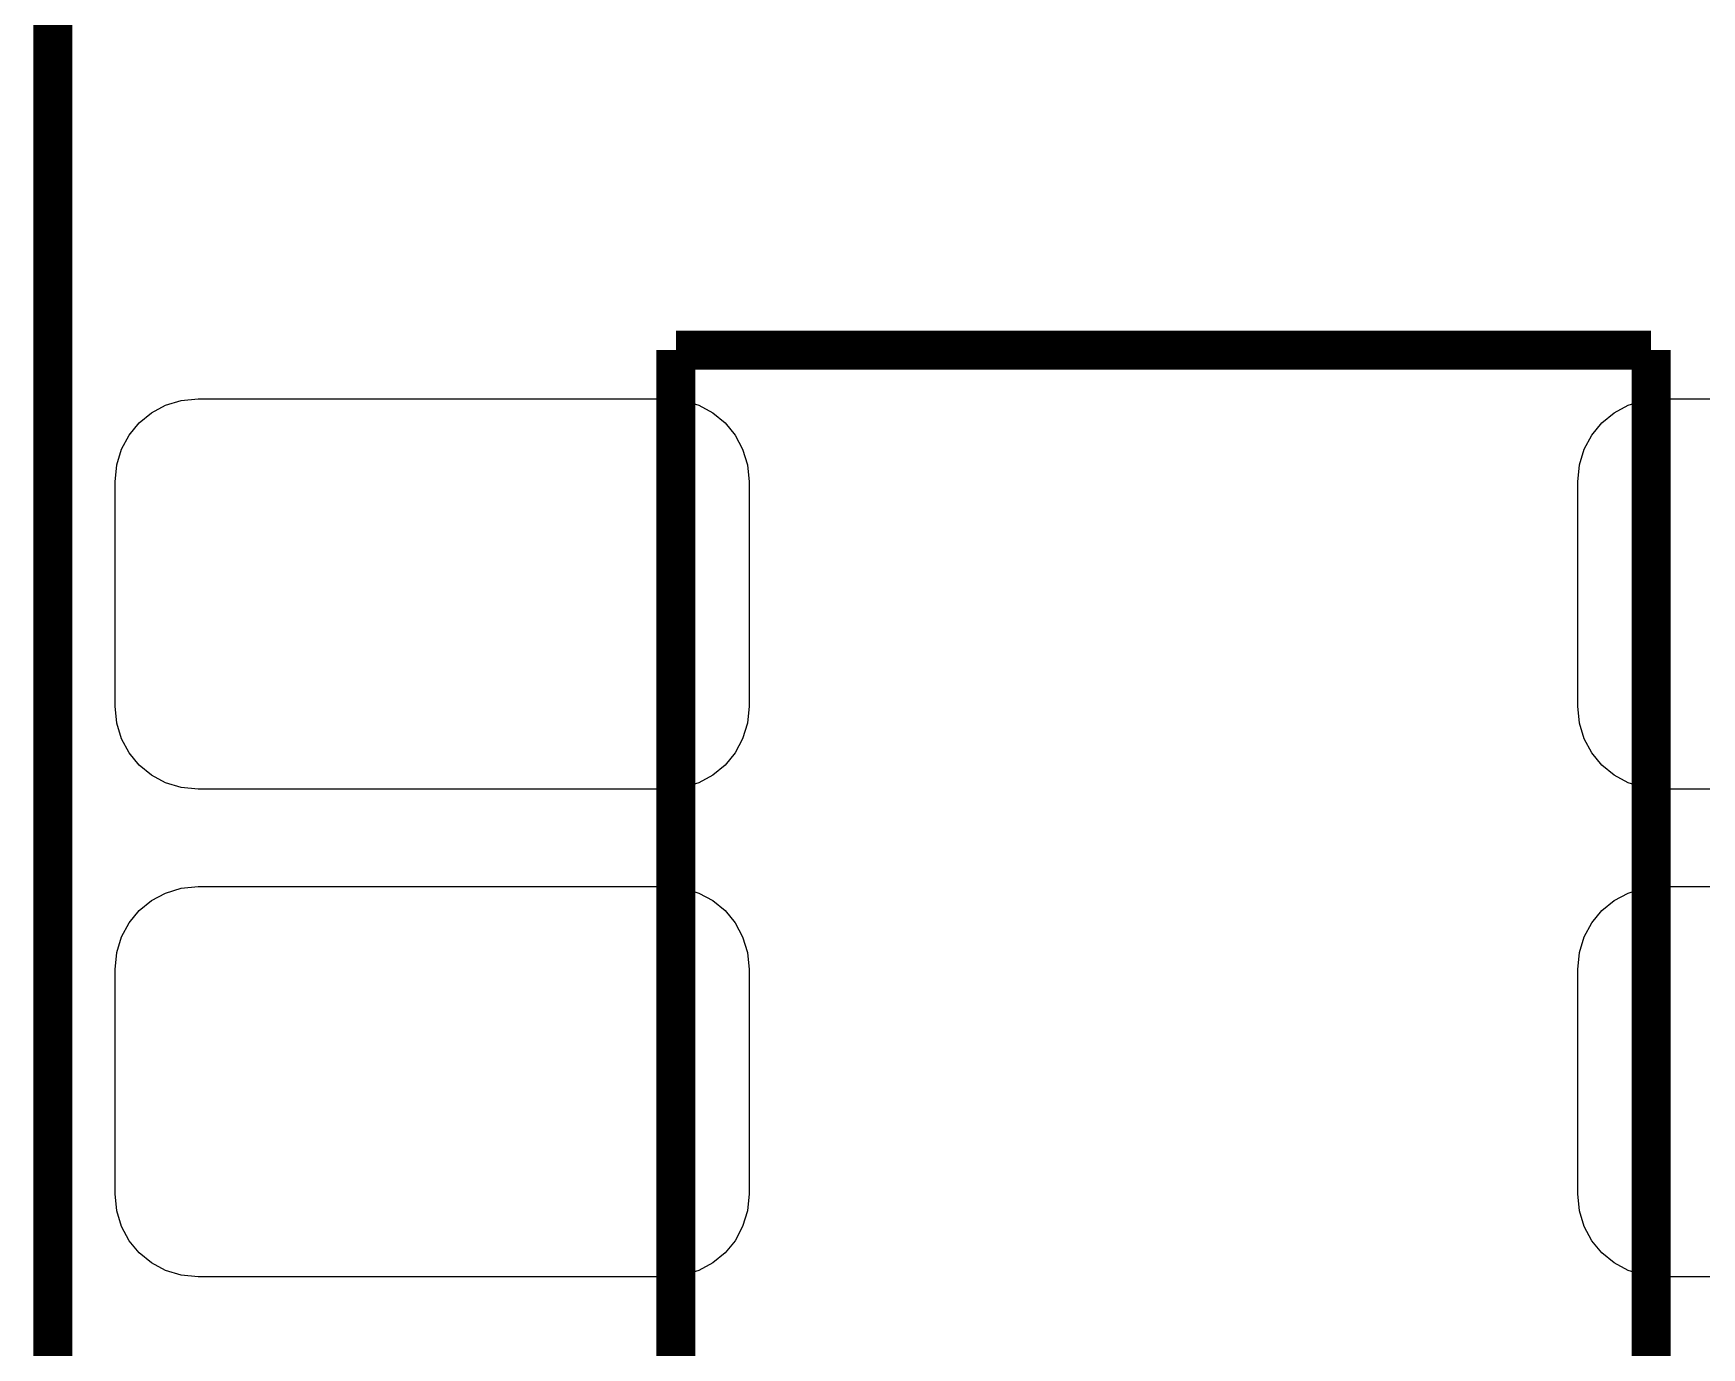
# Model space of a CAD drawing. Header units: inches. Extents: x 15 to 148, y 10 to 111.
# Drawn here: x 135.718 to 136.488, y 100.231 to 100.837 of the extents above; entities that cross this region are included whole.
import ezdxf

# ---------------------------------------------------------------- set-up
doc = ezdxf.new("R2010")
doc.units = ezdxf.units.IN
doc.header["$MEASUREMENT"] = 0
doc.layers.add('BLK_12AWG', color=7, linetype='Continuous')

# ---------------------------------------------------------------- blocks, each defined once
blk = doc.blocks.new('CEGHSD')
at = {"const_width": 0.008}
for points in [[(133.5812, 100.20293), (133.5812, 101.65962)], [(133.5812, 100.20293), (133.5812, 101.65962)], [(133.5812, 100.20293), (133.5812, 101.65962)], [(133.90897, 100.90872), (133.70897, 100.90872)], [(133.70897, 100.60872), (133.70897, 100.90872)], [(133.90897, 100.90872), (133.70897, 100.90872)], [(133.70897, 100.60872), (133.70897, 100.90872)], [(133.90897, 100.90872), (133.70897, 100.90872)], [(133.70897, 100.60872), (133.70897, 100.90872)], [(133.90897, 100.60872), (133.90897, 100.90872)], [(133.90897, 100.60872), (133.90897, 100.90872)], [(133.90897, 100.60872), (133.90897, 100.90872)]]:
    blk.add_lwpolyline(points, dxfattribs=at)
for points in [[(133.59397, 100.83572), (133.59397, 100.88172), (133.59431, 100.88519), (133.59528, 100.88841), (133.59683, 100.8913), (133.59888, 100.8938), (133.60139, 100.89586), (133.60428, 100.89741), (133.60749, 100.89838), (133.61097, 100.89872), (133.70697, 100.89872), (133.71044, 100.89838), (133.71366, 100.89741), (133.71655, 100.89586), (133.71905, 100.8938), (133.72111, 100.8913), (133.72266, 100.88841), (133.72363, 100.88519), (133.72397, 100.88172), (133.72397, 100.83572), (133.72363, 100.83224), (133.72266, 100.82903), (133.72111, 100.82614), (133.71905, 100.82363), (133.71655, 100.82158), (133.71366, 100.82003), (133.71044, 100.81906), (133.70697, 100.81872), (133.61097, 100.81872), (133.60749, 100.81906), (133.60428, 100.82003), (133.60139, 100.82158), (133.59888, 100.82363), (133.59683, 100.82614), (133.59528, 100.82903), (133.59431, 100.83224), (133.59397, 100.83572)], [(133.59397, 100.73572), (133.59397, 100.78172), (133.59431, 100.78519), (133.59528, 100.78841), (133.59683, 100.7913), (133.59888, 100.7938), (133.60139, 100.79586), (133.60428, 100.79741), (133.60749, 100.79838), (133.61097, 100.79872), (133.70697, 100.79872), (133.71044, 100.79838), (133.71366, 100.79741), (133.71655, 100.79586), (133.71905, 100.7938), (133.72111, 100.7913), (133.72266, 100.78841), (133.72363, 100.78519), (133.72397, 100.78172), (133.72397, 100.73572), (133.72363, 100.73224), (133.72266, 100.72903), (133.72111, 100.72614), (133.71905, 100.72363), (133.71655, 100.72158), (133.71366, 100.72003), (133.71044, 100.71906), (133.70697, 100.71872), (133.61097, 100.71872), (133.60749, 100.71906), (133.60428, 100.72003), (133.60139, 100.72158), (133.59888, 100.72363), (133.59683, 100.72614), (133.59528, 100.72903), (133.59431, 100.73224), (133.59397, 100.73572)]]:
    blk.add_lwpolyline(points, close=True)
for points in [[(134.00697, 100.81872), (133.91097, 100.81872), (133.90749, 100.81906), (133.90428, 100.82003), (133.90139, 100.82158), (133.89888, 100.82363), (133.89683, 100.82614), (133.89528, 100.82903), (133.89431, 100.83224), (133.89397, 100.83572), (133.89397, 100.83572), (133.89397, 100.88172), (133.89431, 100.88519), (133.89528, 100.88841), (133.89683, 100.8913), (133.89888, 100.8938), (133.90139, 100.89586), (133.90428, 100.89741), (133.90749, 100.89838), (133.91097, 100.89872), (134.00697, 100.89872)], [(134.00697, 100.71872), (133.91097, 100.71872), (133.90749, 100.71906), (133.90428, 100.72003), (133.90139, 100.72158), (133.89888, 100.72363), (133.89683, 100.72614), (133.89528, 100.72903), (133.89431, 100.73224), (133.89397, 100.73572), (133.89397, 100.73572), (133.89397, 100.78172), (133.89431, 100.78519), (133.89528, 100.78841), (133.89683, 100.7913), (133.89888, 100.7938), (133.90139, 100.79586), (133.90428, 100.79741), (133.90749, 100.79838), (133.91097, 100.79872), (134.00697, 100.79872)]]:
    blk.add_lwpolyline(points)

msp = doc.modelspace()

# ---------------------------------------------------------------- block references
at = {"layer": 'BLK_12AWG', "xscale": 2.25, "yscale": 2.25, "zscale": 2.25}
msp.add_blockref('CEGHSD', (-164.83027, -126.3532), dxfattribs=at)

doc.saveas('drawing.dxf')
